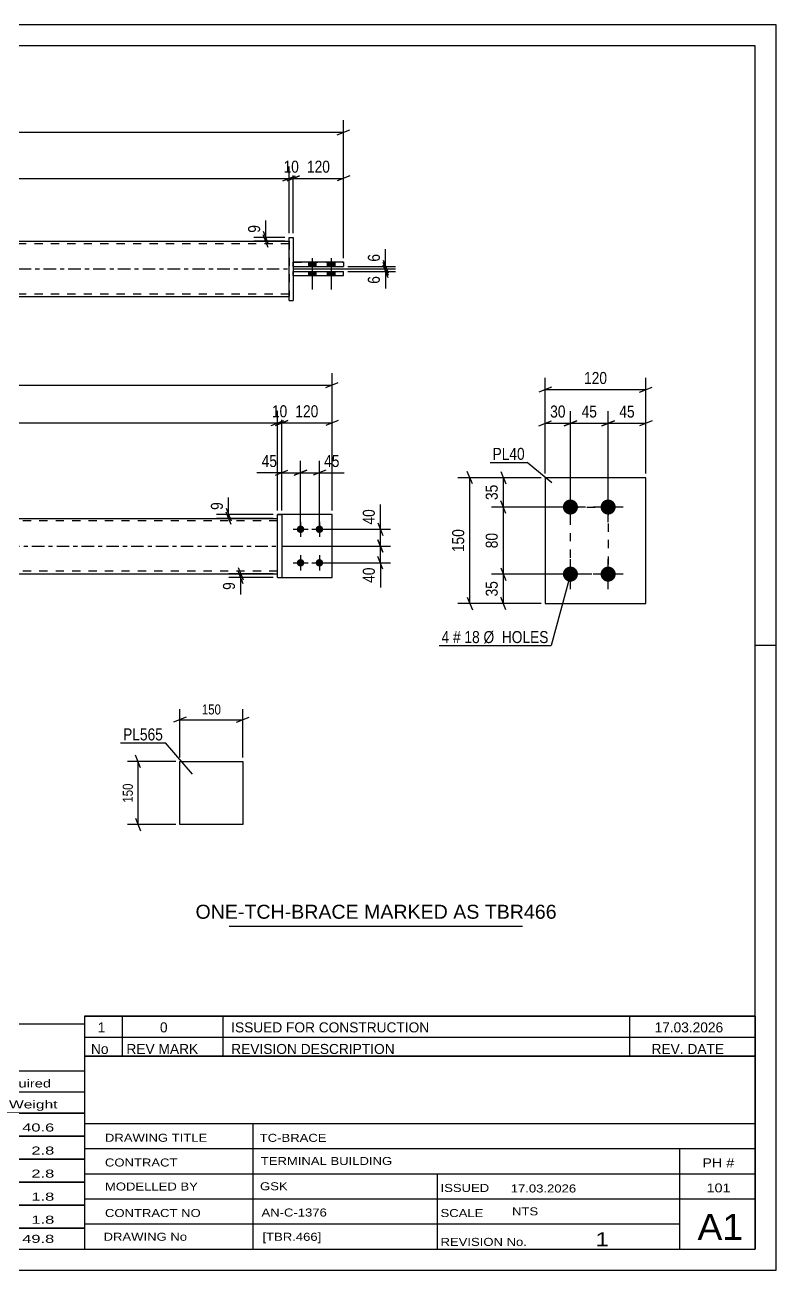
# Model space of a CAD drawing. Header units: millimetres. Extents: x 0 to 420, y 0 to 297.
# Drawn here: x 240.8 to 420, y 0 to 297 of the extents above; entities that cross this region are included whole.
import ezdxf

# ---------------------------------------------------------------- set-up
doc = ezdxf.new("R2010")
doc.units = ezdxf.units.MM
doc.linetypes.add('DXK_LINE_DOT2', pattern=[3.9198, 1.9599, -1.9599])
doc.linetypes.add('DXK_LINE_DOT3', pattern=[5.9187, 2.979, -0.9799, 0.9799, -0.9799])
doc.styles.add('Arial', font='ARIAL.TTF', dxfattribs={"height": 0.2})
doc.styles.add('Arial Narrow', font='ARIALN.TTF', dxfattribs={"height": 0.2})

# ---------------------------------------------------------------- blocks, each defined once
blk = doc.blocks.new('Unknown-581558931-1128')
at = {"color": 5, "linetype": 'Continuous'}
for p, q in [((420, 297), (0, 297)), ((420, 0), (420, 297)), ((415, 292), (5, 292)), ((415, 5), (415, 292)), ((420, 149), (415, 149)), ((5, 5), (415, 5)), ((0, 0), (420, 0))]:
    blk.add_line(p, q, dxfattribs=at)
blk = doc.blocks.new('Part-581558931-1825 - 1802')
at = {"linetype": 'Continuous'}
blk.add_hatch(color=2, dxfattribs=at).paths.add_polyline_path([(160, 179.3), (159.2, 180.7), (160.8, 180.7)])
at = {"color": 2, "linetype": 'Continuous'}
for p, q in [((130, 179.3), (301.05, 179.3)), ((160, 179.3), (159.2, 180.7)), ((159.2, 180.7), (160.8, 180.7)), ((160.8, 180.7), (160, 179.3)), ((130, 166.1), (301.05, 166.1))]:
    blk.add_line(p, q, dxfattribs=at)
at = {"color": 7, "linetype": 'DXK_LINE_DOT2'}
for p, q in [((130, 166.1), (130, 179.3)), ((301.05, 178.7), (130, 178.7)), ((301.05, 166.1), (301.05, 179.3)), ((301.05, 166.7), (130, 166.7))]:
    blk.add_line(p, q, dxfattribs=at)
at = {"color": 7, "linetype": 'DXK_LINE_DOT3'}
blk.add_line((130, 172.7), (301.05, 172.7), dxfattribs=at)
at = {"color": 2, "linetype": 'Continuous'}
blk.add_circle((160, 180.2), 1, dxfattribs=at)
blk = doc.blocks.new('Part-581558931-4141 - 1802')
at = {"color": 2, "linetype": 'Continuous'}
for p, q in [((314.05, 180.2), (302.05, 180.2)), ((314.05, 165.2), (314.05, 180.2)), ((302.05, 165.2), (314.05, 165.2))]:
    blk.add_line(p, q, dxfattribs=at)
at = {"color": 7, "linetype": 'DXK_LINE_DOT2'}
blk.add_line((302.05, 180.2), (302.05, 165.2), dxfattribs=at)
blk = doc.blocks.new('Part-581558931-4140 - 1802')
at = {"color": 7, "linetype": 'DXK_LINE_DOT2'}
for p, q in [((314.05, 180.2), (302.05, 180.2)), ((302.05, 180.2), (302.05, 165.2)), ((314.05, 165.2), (314.05, 180.2)), ((302.05, 165.2), (314.05, 165.2))]:
    blk.add_line(p, q, dxfattribs=at)
blk = doc.blocks.new('Part-581558931-4142 - 1802')
at = {"color": 2, "linetype": 'Continuous'}
for p, q in [((302.05, 180.2), (301.05, 180.2)), ((301.05, 165.2), (301.05, 180.2)), ((302.05, 180.2), (302.05, 165.2)), ((301.05, 165.2), (301.05, 165.2)), ((301.05, 165.2), (302.05, 165.2))]:
    blk.add_line(p, q, dxfattribs=at)
at = {"color": 7, "linetype": 'DXK_LINE_DOT2'}
for p, q in [((301.05, 180.2), (301.05, 180.2)), ((301.05, 180.2), (302.05, 180.2)), ((302.05, 180.2), (302.05, 180.2)), ((301.05, 165.2), (302.05, 165.2))]:
    blk.add_line(p, q, dxfattribs=at)
blk = doc.blocks.new('Bolt-581558931-4143 - 1802')
at = {"linetype": 'Continuous'}
for points in [[(306.55, 177.6, -1), (306.55, 175.8, -1)], [(311.05, 177.6, -1), (311.05, 175.8, -1)], [(306.55, 169.6, -1), (306.55, 167.8, -1)], [(311.05, 169.6, -1), (311.05, 167.8, -1)]]:
    blk.add_hatch(color=1, dxfattribs=at).paths.add_polyline_path(points)
at = {"color": 1, "linetype": 'Continuous'}
for p, q in [((306.55, 178.5), (306.55, 174.9)), ((311.05, 178.5), (311.05, 174.9)), ((304.75, 176.7), (308.35, 176.7)), ((309.25, 176.7), (312.85, 176.7)), ((306.55, 170.5), (306.55, 166.9)), ((311.05, 170.5), (311.05, 166.9)), ((304.75, 168.7), (308.35, 168.7)), ((309.25, 168.7), (312.85, 168.7))]:
    blk.add_line(p, q, dxfattribs=at)
blk = doc.blocks.new('Part-581558931-2198 - 2164')
at = {"linetype": 'Continuous'}
blk.add_hatch(color=2, dxfattribs=at).paths.add_polyline_path([(162.77, 238.8), (161.97, 240.2), (163.57, 240.2)])
at = {"color": 2, "linetype": 'Continuous'}
for p, q in [((132.77, 245.4), (303.82, 245.4)), ((162.77, 238.8), (161.97, 240.2)), ((161.97, 240.2), (163.57, 240.2)), ((163.57, 240.2), (162.77, 238.8)), ((132.77, 232.2), (303.82, 232.2))]:
    blk.add_line(p, q, dxfattribs=at)
at = {"color": 7, "linetype": 'DXK_LINE_DOT2'}
for p, q in [((132.77, 232.2), (132.77, 245.4)), ((303.82, 244.8), (132.77, 244.8)), ((303.82, 245.4), (303.82, 232.2)), ((303.82, 232.8), (132.77, 232.8))]:
    blk.add_line(p, q, dxfattribs=at)
at = {"color": 7, "linetype": 'DXK_LINE_DOT3'}
blk.add_line((132.77, 238.8), (303.82, 238.8), dxfattribs=at)
at = {"color": 2, "linetype": 'Continuous'}
blk.add_circle((162.77, 239.7), 1, dxfattribs=at)
blk = doc.blocks.new('Bolt-581558931-4170 - 2164')
at = {"linetype": 'Continuous'}
for points in [[(310.22, 240.4), (308.42, 240.4), (308.42, 239.4), (310.22, 239.4)], [(310.22, 240.4), (308.42, 240.4), (308.42, 239.4), (310.22, 239.4)], [(310.22, 238.2), (308.42, 238.2), (308.42, 237.2), (310.22, 237.2)], [(310.22, 238.2), (308.42, 238.2), (308.42, 237.2), (310.22, 237.2)], [(314.72, 240.4), (312.92, 240.4), (312.92, 239.4), (314.72, 239.4)], [(314.72, 240.4), (312.92, 240.4), (312.92, 239.4), (314.72, 239.4)], [(314.72, 238.2), (312.92, 238.2), (312.92, 237.2), (314.72, 237.2)], [(314.72, 238.2), (312.92, 238.2), (312.92, 237.2), (314.72, 237.2)]]:
    blk.add_hatch(color=1, dxfattribs=at).paths.add_polyline_path(points)
at = {"color": 1, "linetype": 'Continuous'}
for p, q in [((309.32, 241.4), (309.32, 233.9)), ((309.32, 241.4), (309.32, 233.9)), ((313.82, 241.4), (313.82, 233.9)), ((313.82, 241.4), (313.82, 233.9)), ((308.42, 240.4), (308.42, 239.4)), ((308.42, 240.4), (308.42, 239.4)), ((308.42, 238.2), (308.42, 237.2)), ((308.42, 238.2), (308.42, 237.2)), ((310.22, 240.4), (310.22, 239.4)), ((310.22, 240.4), (310.22, 239.4)), ((310.22, 238.2), (310.22, 237.2)), ((310.22, 238.2), (310.22, 237.2)), ((312.92, 240.4), (312.92, 239.4)), ((312.92, 240.4), (312.92, 239.4)), ((312.92, 238.2), (312.92, 237.2)), ((312.92, 238.2), (312.92, 237.2)), ((314.72, 240.4), (314.72, 239.4)), ((314.72, 240.4), (314.72, 239.4)), ((314.72, 238.2), (314.72, 237.2)), ((314.72, 238.2), (314.72, 237.2))]:
    blk.add_line(p, q, dxfattribs=at)
blk = doc.blocks.new('Part-581558931-4167 - 2164')
at = {"color": 2, "linetype": 'Continuous'}
for p, q in [((316.82, 240.4), (304.82, 240.4)), ((304.82, 239.4), (304.82, 240.4)), ((304.82, 239.4), (304.82, 239.4)), ((304.82, 239.4), (316.82, 239.4)), ((316.82, 240.4), (316.82, 239.4))]:
    blk.add_line(p, q, dxfattribs=at)
at = {"color": 7, "linetype": 'DXK_LINE_DOT2'}
for p, q in [((304.82, 240.4), (304.82, 240.4)), ((304.82, 240.4), (316.82, 240.4)), ((304.82, 239.4), (316.82, 239.4)), ((316.82, 240.4), (316.82, 240.4))]:
    blk.add_line(p, q, dxfattribs=at)
blk = doc.blocks.new('Part-581558931-4168 - 2164')
at = {"color": 2, "linetype": 'Continuous'}
for p, q in [((304.82, 238.2), (316.82, 238.2)), ((304.82, 237.2), (304.82, 238.2)), ((316.82, 237.2), (316.82, 238.2)), ((304.82, 237.2), (304.82, 237.2)), ((304.82, 237.2), (316.82, 237.2))]:
    blk.add_line(p, q, dxfattribs=at)
at = {"color": 7, "linetype": 'DXK_LINE_DOT2'}
for p, q in [((304.82, 238.2), (316.82, 238.2)), ((304.82, 237.2), (316.82, 237.2))]:
    blk.add_line(p, q, dxfattribs=at)
blk = doc.blocks.new('Part-581558931-4169 - 2164')
at = {"color": 2, "linetype": 'Continuous'}
for p, q in [((303.82, 246.3), (303.82, 246.3)), ((303.82, 231.3), (303.82, 246.3)), ((303.82, 246.3), (304.82, 246.3)), ((304.82, 246.3), (304.82, 246.3)), ((304.82, 246.3), (304.82, 231.3)), ((303.82, 231.3), (304.82, 231.3)), ((303.82, 231.3), (303.82, 231.3)), ((304.82, 231.3), (304.82, 231.3))]:
    blk.add_line(p, q, dxfattribs=at)
at = {"color": 7, "linetype": 'DXK_LINE_DOT2'}
for p, q in [((303.82, 246.3), (303.82, 246.3)), ((303.82, 246.3), (304.82, 246.3)), ((303.82, 231.3), (304.82, 231.3))]:
    blk.add_line(p, q, dxfattribs=at)
blk = doc.blocks.new('Part-581558931-5367 - 5366')
at = {"color": 2, "linetype": 'Continuous'}
for p, q in [((277.77, 121.28), (292.77, 121.28)), ((277.77, 106.28), (277.77, 121.28)), ((292.77, 121.28), (292.77, 106.28)), ((292.77, 106.28), (277.77, 106.28))]:
    blk.add_line(p, q, dxfattribs=at)
blk = doc.blocks.new('Part-581558931-3462 - 3458')
at = {"color": 2, "linetype": 'Continuous'}
for p, q in [((388.93, 189), (364.93, 189)), ((364.93, 189), (364.93, 159)), ((388.93, 159), (388.93, 189)), ((364.93, 159), (388.93, 159))]:
    blk.add_line(p, q, dxfattribs=at)
blk = doc.blocks.new('Bolt-581558931-3463 - 3458')
at = {"linetype": 'Continuous'}
for points in [[(370.93, 180.2, -1), (370.93, 183.8, -1)], [(379.93, 180.2, -1), (379.93, 183.8, -1)], [(370.93, 164.2, -1), (370.93, 167.8, -1)], [(379.93, 164.2, -1), (379.93, 167.8, -1)]]:
    blk.add_hatch(color=1, dxfattribs=at).paths.add_polyline_path(points)
at = {"color": 1, "linetype": 'Continuous'}
for p, q in [((370.93, 178.4), (370.93, 185.6)), ((379.93, 178.4), (379.93, 185.6)), ((374.53, 182), (367.33, 182)), ((383.53, 182), (376.33, 182)), ((370.93, 162.4), (370.93, 169.6)), ((379.93, 162.4), (379.93, 169.6)), ((374.53, 166), (367.33, 166)), ((383.53, 166), (376.33, 166))]:
    blk.add_line(p, q, dxfattribs=at)
blk = doc.blocks.new('Rectangle-581558931-4014 - 3458')
at = {"color": 1, "linetype": 'DXK_LINE_DOT2'}
blk.add_lwpolyline([(370.93, 182), (379.93, 182), (379.93, 166), (370.93, 166), (370.93, 182)], close=True, dxfattribs=at)
blk = doc.blocks.new('StraightDimension-581558931-4518 - 1802')
at = {"color": 7, "linetype": 'Continuous'}
for p, q in [((305.05, 189.6), (308.05, 190.8)), ((306.55, 177.7), (306.55, 193.05)), ((306.55, 190.2), (311.05, 190.2)), ((312.55, 190.8), (309.55, 189.6)), ((311.05, 177.7), (311.05, 193.05))]:
    blk.add_line(p, q, dxfattribs=at)
at = {"color": 0}
blk.add_wipeout([(316.43, 190.95), (316.43, 195.15), (311.57, 195.15), (311.57, 190.95)], dxfattribs=at)
at = {"color": 7, "linetype": 'Continuous'}
blk.add_line((311.05, 190.2), (316.95, 190.2), dxfattribs=at)
blk.add_line((311.05, 190.2), (316.95, 190.2), dxfattribs=at)
at = {"color": 3, "style": 'Arial Narrow'}
blk.add_text('45', height=2.863, dxfattribs=at).set_placement((312.17, 191.55))
blk = doc.blocks.new('StraightDimension-581558931-2003 - 1802')
at = {"color": 7, "linetype": 'Continuous'}
for p, q in [((291.65, 167.6), (292.85, 164.6)), ((292.85, 163.7), (291.65, 166.7)), ((300.05, 166.1), (289.4, 166.1)), ((300.05, 165.2), (289.4, 165.2)), ((292.25, 165.2), (292.25, 166.1))]:
    blk.add_line(p, q, dxfattribs=at)
at = {"color": 0}
blk.add_wipeout([(291.5, 164.67), (287.3, 164.67), (287.3, 161.65), (291.5, 161.65)], dxfattribs=at)
at = {"color": 7, "linetype": 'Continuous'}
blk.add_line((292.25, 165.2), (292.25, 161.12), dxfattribs=at)
blk.add_line((292.25, 165.2), (292.25, 161.12), dxfattribs=at)
at = {"color": 3, "style": 'Arial Narrow'}
blk.add_text('9', height=2.86, rotation=90.0002, dxfattribs=at).set_placement((290.9, 162.25))
blk = doc.blocks.new('StraightDimension-581558931-5500 - 1802')
at = {"color": 7, "linetype": 'Continuous'}
for p, q in [((300.55, 201.46), (303.55, 202.66)), ((302.05, 181.2), (302.05, 204.91)), ((302.05, 202.06), (314.05, 202.06)), ((315.55, 202.66), (312.55, 201.46)), ((314.05, 181.2), (314.05, 204.91))]:
    blk.add_line(p, q, dxfattribs=at)
at = {"color": 0}
blk.add_wipeout([(311.39, 202.81), (311.39, 207.01), (304.71, 207.01), (304.71, 202.81)], dxfattribs=at)
at = {"color": 3, "style": 'Arial Narrow'}
blk.add_text('120', height=2.863, dxfattribs=at).set_placement((305.31, 203.41))
blk = doc.blocks.new('StraightDimension-581558931-1900 - 1802')
at = {"color": 7, "linetype": 'Continuous'}
for p, q in [((288.76, 181.7), (289.96, 178.7)), ((300.05, 180.2), (286.51, 180.2)), ((300.05, 179.3), (286.51, 179.3)), ((289.96, 177.8), (288.76, 180.8)), ((289.36, 179.3), (289.36, 180.2))]:
    blk.add_line(p, q, dxfattribs=at)
at = {"color": 0}
blk.add_wipeout([(288.61, 183.75), (284.41, 183.75), (284.41, 180.72), (288.61, 180.72)], dxfattribs=at)
at = {"color": 7, "linetype": 'Continuous'}
blk.add_line((289.36, 180.2), (289.36, 184.28), dxfattribs=at)
blk.add_line((289.36, 180.2), (289.36, 184.28), dxfattribs=at)
at = {"color": 3, "style": 'Arial Narrow'}
blk.add_text('9', height=2.86, rotation=90.0002, dxfattribs=at).set_placement((288.01, 181.32))
blk = doc.blocks.new('StraightDimension-581558931-1912 - 1802')
at = {"color": 7, "linetype": 'Continuous'}
for p, q in [((312.05, 176.7), (328.01, 176.7)), ((325.01, 178.2), (326.21, 175.2)), ((325.61, 172.7), (325.61, 176.7)), ((302.05, 172.7), (328.01, 172.7)), ((326.21, 171.2), (325.01, 174.2))]:
    blk.add_line(p, q, dxfattribs=at)
at = {"color": 0}
blk.add_wipeout([(324.86, 182.08), (320.66, 182.08), (320.66, 177.22), (324.86, 177.22)], dxfattribs=at)
at = {"color": 7, "linetype": 'Continuous'}
blk.add_line((325.61, 176.7), (325.61, 182.6), dxfattribs=at)
blk.add_line((325.61, 176.7), (325.61, 182.6), dxfattribs=at)
at = {"color": 3, "style": 'Arial Narrow'}
blk.add_text('40', height=2.863, rotation=90.0002, dxfattribs=at).set_placement((324.26, 177.82))
blk = doc.blocks.new('StraightDimension-581558931-1927 - 1802')
at = {"color": 7, "linetype": 'Continuous'}
for p, q in [((302.05, 172.7), (328.01, 172.7)), ((325.01, 174.2), (326.21, 171.2)), ((325.61, 168.7), (325.61, 172.7)), ((326.21, 167.2), (325.01, 170.2)), ((312.05, 168.7), (328.01, 168.7))]:
    blk.add_line(p, q, dxfattribs=at)
at = {"color": 0}
blk.add_wipeout([(324.86, 168.17), (320.66, 168.17), (320.66, 163.32), (324.86, 163.32)], dxfattribs=at)
at = {"color": 7, "linetype": 'Continuous'}
blk.add_line((325.61, 168.7), (325.61, 162.79), dxfattribs=at)
blk.add_line((325.61, 168.7), (325.61, 162.79), dxfattribs=at)
at = {"color": 3, "style": 'Arial Narrow'}
blk.add_text('40', height=2.863, rotation=90.0002, dxfattribs=at).set_placement((324.26, 163.92))
blk = doc.blocks.new('StraightDimension-581558931-2120 - 1802')
at = {"color": 7, "linetype": 'Continuous'}
for p, q in [((117, 181.2), (117, 213.94)), ((314.05, 181.2), (314.05, 213.94)), ((118.5, 211.69), (115.5, 210.49)), ((117, 211.09), (314.05, 211.09)), ((312.55, 210.49), (315.55, 211.69))]:
    blk.add_line(p, q, dxfattribs=at)
at = {"color": 0}
blk.add_wipeout([(219.78, 211.84), (219.78, 216.04), (211.27, 216.04), (211.27, 211.84)], dxfattribs=at)
at = {"color": 3, "style": 'Arial Narrow'}
blk.add_text('1970', height=2.863, dxfattribs=at).set_placement((211.87, 212.44))
blk = doc.blocks.new('StraightDimension-581558931-4519 - 1802')
at = {"color": 7, "linetype": 'Continuous'}
for p, q in [((300.55, 189.6), (303.55, 190.8)), ((302.05, 181.2), (302.05, 193.05)), ((302.05, 190.2), (306.55, 190.2)), ((308.05, 190.8), (305.05, 189.6)), ((306.55, 177.7), (306.55, 193.05))]:
    blk.add_line(p, q, dxfattribs=at)
at = {"color": 0}
blk.add_wipeout([(301.52, 190.95), (301.52, 195.15), (296.67, 195.15), (296.67, 190.95)], dxfattribs=at)
at = {"color": 7, "linetype": 'Continuous'}
blk.add_line((302.05, 190.2), (296.14, 190.2), dxfattribs=at)
blk.add_line((302.05, 190.2), (296.14, 190.2), dxfattribs=at)
at = {"color": 3, "style": 'Arial Narrow'}
blk.add_text('45', height=2.863, dxfattribs=at).set_placement((297.27, 191.55))
blk = doc.blocks.new('StraightDimension-581558931-5501 - 1802')
at = {"color": 7, "linetype": 'Continuous'}
for p, q in [((299.55, 201.46), (302.55, 202.66)), ((303.55, 202.66), (300.55, 201.46)), ((301.05, 181.2), (301.05, 204.91)), ((301.05, 202.06), (302.05, 202.06)), ((302.05, 181.2), (302.05, 204.91))]:
    blk.add_line(p, q, dxfattribs=at)
at = {"color": 0}
blk.add_wipeout([(303.98, 202.81), (303.98, 207.01), (299.12, 207.01), (299.12, 202.81)], dxfattribs=at)
at = {"color": 3, "style": 'Arial Narrow'}
blk.add_text('10', height=2.863, dxfattribs=at).set_placement((299.72, 203.41))
blk = doc.blocks.new('StraightDimension-581558931-5502 - 1802')
at = {"color": 7, "linetype": 'Continuous'}
for p, q in [((131.5, 202.66), (128.5, 201.46)), ((130, 181.2), (130, 204.91)), ((130, 202.06), (301.05, 202.06)), ((299.55, 201.46), (302.55, 202.66)), ((301.05, 181.2), (301.05, 204.91))]:
    blk.add_line(p, q, dxfattribs=at)
at = {"color": 0}
blk.add_wipeout([(219.78, 202.81), (219.78, 207.01), (211.27, 207.01), (211.27, 202.81)], dxfattribs=at)
at = {"color": 3, "style": 'Arial Narrow'}
blk.add_text('1710', height=2.863, dxfattribs=at).set_placement((211.87, 203.41))
blk = doc.blocks.new('StraightDimension-581558931-2201 - 2164')
at = {"color": 7, "linetype": 'Continuous'}
for p, q in [((119.77, 241.4), (119.77, 274.25)), ((316.82, 241.4), (316.82, 274.25)), ((121.27, 272), (118.27, 270.8)), ((119.77, 271.4), (316.82, 271.4)), ((315.32, 270.8), (318.32, 272))]:
    blk.add_line(p, q, dxfattribs=at)
at = {"color": 0}
blk.add_wipeout([(222.55, 272.15), (222.55, 276.35), (214.04, 276.35), (214.04, 272.15)], dxfattribs=at)
at = {"color": 3, "style": 'Arial Narrow'}
blk.add_text('1970', height=2.863, dxfattribs=at).set_placement((214.64, 272.75))
blk = doc.blocks.new('StraightDimension-581558931-2340 - 2164')
at = {"color": 7, "linetype": 'Continuous'}
for p, q in [((297.64, 247.8), (298.84, 244.8)), ((298.84, 243.9), (297.64, 246.9)), ((302.82, 246.3), (295.39, 246.3)), ((302.82, 245.4), (295.39, 245.4)), ((298.24, 245.4), (298.24, 246.3))]:
    blk.add_line(p, q, dxfattribs=at)
at = {"color": 0}
blk.add_wipeout([(297.49, 249.86), (293.29, 249.86), (293.29, 246.83), (297.49, 246.83)], dxfattribs=at)
at = {"color": 7, "linetype": 'Continuous'}
blk.add_line((298.24, 246.3), (298.24, 250.38), dxfattribs=at)
blk.add_line((298.24, 246.3), (298.24, 250.38), dxfattribs=at)
at = {"color": 3, "style": 'Arial Narrow'}
blk.add_text('9', height=2.86, rotation=90.0002, dxfattribs=at).set_placement((296.89, 247.43))
blk = doc.blocks.new('StraightDimension-581558931-5629 - 2164')
at = {"color": 7, "linetype": 'Continuous'}
for p, q in [((304.82, 247.3), (304.82, 263.25)), ((316.82, 241.4), (316.82, 263.25)), ((303.32, 259.8), (306.32, 261)), ((304.82, 260.4), (316.82, 260.4)), ((318.32, 261), (315.32, 259.8))]:
    blk.add_line(p, q, dxfattribs=at)
at = {"color": 0}
blk.add_wipeout([(314.16, 261.15), (314.16, 265.35), (307.48, 265.35), (307.48, 261.15)], dxfattribs=at)
at = {"color": 3, "style": 'Arial Narrow'}
blk.add_text('120', height=2.863, dxfattribs=at).set_placement((308.08, 261.75))
blk = doc.blocks.new('StraightDimension-581558931-5630 - 2164')
at = {"color": 7, "linetype": 'Continuous'}
for p, q in [((303.82, 247.3), (303.82, 263.25)), ((304.82, 247.3), (304.82, 263.25)), ((302.32, 259.8), (305.32, 261)), ((306.32, 261), (303.32, 259.8)), ((303.82, 260.4), (304.82, 260.4))]:
    blk.add_line(p, q, dxfattribs=at)
at = {"color": 0}
blk.add_wipeout([(306.75, 261.15), (306.75, 265.35), (301.89, 265.35), (301.89, 261.15)], dxfattribs=at)
at = {"color": 3, "style": 'Arial Narrow'}
blk.add_text('10', height=2.863, dxfattribs=at).set_placement((302.49, 261.75))
blk = doc.blocks.new('StraightDimension-581558931-5631 - 2164')
at = {"color": 7, "linetype": 'Continuous'}
for p, q in [((132.77, 247.3), (132.77, 263.25)), ((303.82, 247.3), (303.82, 263.25)), ((134.27, 261), (131.27, 259.8)), ((132.77, 260.4), (303.82, 260.4)), ((302.32, 259.8), (305.32, 261))]:
    blk.add_line(p, q, dxfattribs=at)
at = {"color": 0}
blk.add_wipeout([(222.55, 261.15), (222.55, 265.35), (214.04, 265.35), (214.04, 261.15)], dxfattribs=at)
at = {"color": 3, "style": 'Arial Narrow'}
blk.add_text('1710', height=2.863, dxfattribs=at).set_placement((214.64, 261.75))
blk = doc.blocks.new('StraightDimension-581558931-5680 - 2164')
at = {"color": 7, "linetype": 'Continuous'}
for p, q in [((326.22, 240.9), (327.42, 237.9)), ((304.82, 238.8), (329.22, 238.8)), ((317.82, 239.4), (329.22, 239.4)), ((327.42, 237.3), (326.22, 240.3)), ((326.82, 238.8), (326.82, 239.4))]:
    blk.add_line(p, q, dxfattribs=at)
at = {"color": 0}
blk.add_wipeout([(326.07, 242.96), (321.87, 242.96), (321.87, 239.93), (326.07, 239.93)], dxfattribs=at)
at = {"color": 7, "linetype": 'Continuous'}
blk.add_line((326.82, 239.4), (326.82, 243.48), dxfattribs=at)
blk.add_line((326.82, 239.4), (326.82, 243.48), dxfattribs=at)
at = {"color": 3, "style": 'Arial Narrow'}
blk.add_text('6', height=2.86, rotation=90.0002, dxfattribs=at).set_placement((325.47, 240.53))
blk = doc.blocks.new('StraightDimension-581558931-5681 - 2164')
at = {"color": 7, "linetype": 'Continuous'}
for p, q in [((304.82, 238.8), (329.22, 238.8)), ((317.82, 238.2), (329.22, 238.2)), ((326.22, 240.3), (327.42, 237.3)), ((327.42, 236.7), (326.22, 239.7)), ((326.82, 238.2), (326.82, 238.8))]:
    blk.add_line(p, q, dxfattribs=at)
at = {"color": 0}
blk.add_wipeout([(326.07, 237.68), (321.87, 237.68), (321.87, 234.65), (326.07, 234.65)], dxfattribs=at)
at = {"color": 7, "linetype": 'Continuous'}
blk.add_line((326.82, 238.2), (326.82, 234.13), dxfattribs=at)
blk.add_line((326.82, 238.2), (326.82, 234.13), dxfattribs=at)
at = {"color": 3, "style": 'Arial Narrow'}
blk.add_text('6', height=2.86, rotation=90.0002, dxfattribs=at).set_placement((325.47, 235.25))
blk = doc.blocks.new('StraightDimension-581558931-5369 - 5366')
at = {"color": 7, "linetype": 'Continuous'}
for p, q in [((277.77, 122.28), (277.77, 133.78)), ((292.77, 122.28), (292.77, 133.78)), ((279.27, 131.88), (276.27, 130.68)), ((277.77, 131.28), (292.77, 131.28)), ((291.27, 130.68), (294.27, 131.88))]:
    blk.add_line(p, q, dxfattribs=at)
at = {"color": 0}
blk.add_wipeout([(288.06, 132.03), (288.06, 135.53), (282.49, 135.53), (282.49, 132.03)], dxfattribs=at)
at = {"color": 96, "style": 'Arial Narrow'}
blk.add_text('150', height=2.386, dxfattribs=at).set_placement((282.99, 132.53))
blk = doc.blocks.new('StraightDimension-581558931-5373 - 5366')
at = {"color": 7, "linetype": 'Continuous'}
for p, q in [((268.37, 119.78), (267.17, 122.78)), ((276.77, 121.28), (265.27, 121.28)), ((267.77, 106.28), (267.77, 121.28)), ((267.17, 107.78), (268.37, 104.78)), ((276.77, 106.28), (265.27, 106.28))]:
    blk.add_line(p, q, dxfattribs=at)
at = {"color": 0}
blk.add_wipeout([(267.02, 116.56), (263.52, 116.56), (263.52, 110.99), (267.02, 110.99)], dxfattribs=at)
at = {"color": 96, "style": 'Arial Narrow'}
blk.add_text('150', height=2.386, rotation=90.0002, dxfattribs=at).set_placement((266.52, 111.49))
blk = doc.blocks.new('StraightDimension-581558931-3578 - 3458')
at = {"color": 7, "linetype": 'Continuous'}
for p, q in [((369.43, 201.4), (372.43, 202.6)), ((370.93, 183), (370.93, 204.85)), ((370.93, 202), (379.93, 202)), ((381.43, 202.6), (378.43, 201.4)), ((379.93, 183), (379.93, 204.85))]:
    blk.add_line(p, q, dxfattribs=at)
at = {"color": 0}
blk.add_wipeout([(377.86, 202.75), (377.86, 206.95), (373, 206.95), (373, 202.75)], dxfattribs=at)
at = {"color": 3, "style": 'Arial Narrow'}
blk.add_text('45', height=2.863, dxfattribs=at).set_placement((373.6, 203.35))
blk = doc.blocks.new('StraightDimension-581558931-3573 - 3458')
at = {"color": 7, "linetype": 'Continuous'}
for p, q in [((347.53, 187.5), (346.33, 190.5)), ((363.93, 189), (344.08, 189)), ((346.93, 159), (346.93, 189)), ((346.33, 160.5), (347.53, 157.5)), ((363.93, 159), (344.08, 159))]:
    blk.add_line(p, q, dxfattribs=at)
at = {"color": 0}
blk.add_wipeout([(346.18, 177.34), (341.98, 177.34), (341.98, 170.65), (346.18, 170.65)], dxfattribs=at)
at = {"color": 3, "style": 'Arial Narrow'}
blk.add_text('150', height=2.863, rotation=90.0002, dxfattribs=at).set_placement((345.58, 171.25))
blk = doc.blocks.new('StraightDimension-581558931-3577 - 3458')
at = {"color": 7, "linetype": 'Continuous'}
for p, q in [((378.43, 201.4), (381.43, 202.6)), ((379.93, 183), (379.93, 204.85)), ((379.93, 202), (388.93, 202)), ((390.43, 202.6), (387.43, 201.4)), ((388.93, 190), (388.93, 204.85))]:
    blk.add_line(p, q, dxfattribs=at)
at = {"color": 0}
blk.add_wipeout([(386.86, 202.75), (386.86, 206.95), (382, 206.95), (382, 202.75)], dxfattribs=at)
at = {"color": 3, "style": 'Arial Narrow'}
blk.add_text('45', height=2.863, dxfattribs=at).set_placement((382.6, 203.35))
blk = doc.blocks.new('StraightDimension-581558931-3579 - 3458')
at = {"color": 7, "linetype": 'Continuous'}
for p, q in [((363.43, 201.4), (366.43, 202.6)), ((364.93, 190), (364.93, 204.85)), ((364.93, 202), (370.93, 202)), ((372.43, 202.6), (369.43, 201.4)), ((370.93, 183), (370.93, 204.85))]:
    blk.add_line(p, q, dxfattribs=at)
at = {"color": 0}
blk.add_wipeout([(370.36, 202.75), (370.36, 206.95), (365.5, 206.95), (365.5, 202.75)], dxfattribs=at)
at = {"color": 3, "style": 'Arial Narrow'}
blk.add_text('30', height=2.863, dxfattribs=at).set_placement((366.1, 203.35))
blk = doc.blocks.new('StraightDimension-581558931-3589 - 3458')
at = {"color": 7, "linetype": 'Continuous'}
for p, q in [((364.93, 190), (364.93, 212.85)), ((388.93, 190), (388.93, 212.85)), ((366.43, 210.6), (363.43, 209.4)), ((364.93, 210), (388.93, 210)), ((387.43, 209.4), (390.43, 210.6))]:
    blk.add_line(p, q, dxfattribs=at)
at = {"color": 0}
blk.add_wipeout([(380.27, 210.75), (380.27, 214.95), (373.59, 214.95), (373.59, 210.75)], dxfattribs=at)
at = {"color": 3, "style": 'Arial Narrow'}
blk.add_text('120', height=2.863, dxfattribs=at).set_placement((374.19, 211.35))
blk = doc.blocks.new('StraightDimension-581558931-3969 - 3458')
at = {"color": 7, "linetype": 'Continuous'}
for p, q in [((354.33, 190.5), (355.53, 187.5)), ((363.93, 189), (352.08, 189)), ((354.93, 182), (354.93, 189)), ((369.93, 182), (352.08, 182)), ((355.53, 180.5), (354.33, 183.5))]:
    blk.add_line(p, q, dxfattribs=at)
at = {"color": 0}
blk.add_wipeout([(354.18, 187.92), (349.98, 187.92), (349.98, 183.07), (354.18, 183.07)], dxfattribs=at)
at = {"color": 3, "style": 'Arial Narrow'}
blk.add_text('35', height=2.863, rotation=90.0002, dxfattribs=at).set_placement((353.58, 183.67))
blk = doc.blocks.new('StraightDimension-581558931-3970 - 3458')
at = {"color": 7, "linetype": 'Continuous'}
for p, q in [((369.93, 182), (352.08, 182)), ((355.53, 180.5), (354.33, 183.5)), ((354.93, 166), (354.93, 182)), ((354.33, 167.5), (355.53, 164.5)), ((369.93, 166), (352.08, 166))]:
    blk.add_line(p, q, dxfattribs=at)
at = {"color": 0}
blk.add_wipeout([(354.18, 176.42), (349.98, 176.42), (349.98, 171.57), (354.18, 171.57)], dxfattribs=at)
at = {"color": 3, "style": 'Arial Narrow'}
blk.add_text('80', height=2.863, rotation=90.0002, dxfattribs=at).set_placement((353.58, 172.17))
blk = doc.blocks.new('StraightDimension-581558931-3971 - 3458')
at = {"color": 7, "linetype": 'Continuous'}
for p, q in [((354.33, 167.5), (355.53, 164.5)), ((369.93, 166), (352.08, 166)), ((354.93, 159), (354.93, 166)), ((355.53, 157.5), (354.33, 160.5)), ((363.93, 159), (352.08, 159))]:
    blk.add_line(p, q, dxfattribs=at)
at = {"color": 0}
blk.add_wipeout([(354.18, 164.92), (349.98, 164.92), (349.98, 160.07), (354.18, 160.07)], dxfattribs=at)
at = {"color": 3, "style": 'Arial Narrow'}
blk.add_text('35', height=2.863, rotation=90.0002, dxfattribs=at).set_placement((353.58, 160.67))
blk = doc.blocks.new('Unknown-581558931-5987')
at = {"color": 7, "linetype": 'Continuous'}
for p, q in [((255, 51.05), (255, 5)), ((255, 51.05), (415, 51.05)), ((415, 51), (415, 5)), ((255, 35), (415, 35)), ((295.14, 35), (295.14, 5)), ((255, 29), (415, 29)), ((397, 5.05), (397, 29.05)), ((255, 23), (415, 23)), ((339.14, 23), (339.14, 5)), ((255, 17), (415, 17)), ((255, 11), (397, 11)), ((255, 5), (415, 5))]:
    blk.add_line(p, q, dxfattribs=at)
at = {"color": 7, "style": 'Arial Narrow'}
for s, height, width, p in [('DRAWING TITLE', 1.9089, 1.425378, (259.88, 30.61)), ('TC-BRACE', 1.909, 1.425378, (296.81, 30.59)), ('TERMINAL BUILDING', 1.9089, 1.425378, (297.06, 25.07)), ('CONTRACT', 1.909, 1.425378, (259.88, 24.71)), ('MODELLED BY', 1.9089, 1.425378, (259.88, 18.98)), ('GSK', 1.909, 1.425378, (296.88, 19.04)), ('ISSUED', 1.909, 1.425378, (339.94, 18.64)), ('17.03.2026', 1.909, 1.425378, (356.69, 18.52)), ('CONTRACT NO', 1.9089, 1.425378, (259.88, 12.66)), ('AN-C-1376', 1.909, 1.425378, (297.23, 12.78)), ('SCALE', 1.909, 1.425378, (339.94, 12.65)), ('A1', 6.204, 1.25, (401.24, 7.2)), ('DRAWING No', 1.909, 1.425378, (259.56, 7)), ('[TBR.466]', 1.909, 1.425378, (297.46, 6.99)), ('1', 3.34, 1.5, (376.91, 5.68)), ('REVISION No.', 1.9089, 1.425378, (339.94, 5.77))]:
    blk.add_text(s, height=height, dxfattribs=dict(at, width=width)).set_placement(p)
at = {"color": 7, "linetype": 'Continuous', "style": 'Arial Narrow'}
for s, height, width, p in [('PH #', 2.1, 1.42538, (402.4, 24.55)), ('101', 2.1, 1.42538, (403.41, 18.55)), ('NTS', 1.909, 1.425378, (357, 13.05))]:
    blk.add_text(s, height=height, dxfattribs=dict(at, width=width)).set_placement(p)
blk = doc.blocks.new('Unknown-581558931-5988')
at = {"color": 7, "linetype": 'Continuous'}
for p, q in [((255, 60.55), (415, 60.55)), ((415, 60.55), (255, 60.55)), ((255, 60.55), (255, 55.55)), ((264, 60.55), (264, 55.55)), ((288, 60.55), (288, 55.55)), ((385, 60.55), (385, 55.55)), ((415, 60.55), (415, 55.55)), ((255, 55.55), (415, 55.55)), ((255, 55.55), (255, 51.05)), ((255, 55.55), (415, 55.55)), ((264, 55.55), (264, 51.05)), ((288, 55.55), (288, 51.05)), ((385, 55.55), (385, 51.05)), ((415, 55.55), (415, 51.05)), ((415, 51.05), (255, 51.05))]:
    blk.add_line(p, q, dxfattribs=at)
at = {"color": 7, "linetype": 'Continuous', "style": 'Arial Narrow'}
for s, height, width, p in [('1', 2.39, 1.196471, (258.16, 56.7)), ('0', 2.39, 1.196471, (273, 56.7)), ('ISSUED FOR CONSTRUCTION', 2.3861, 1.196471, (290, 56.7)), ('17.03.2026', 2.386, 1.196471, (391, 56.7)), ('No', 2.386, 1.2, (256.54, 51.55)), ('REV MARK', 2.386, 1.2, (265, 51.55)), ('REVISION DESCRIPTION', 2.3861, 1.2, (290, 51.55)), ('REV. DATE', 2.386, 1.2, (390.28, 51.55))]:
    blk.add_text(s, height=height, dxfattribs=dict(at, width=width)).set_placement(p)
blk = doc.blocks.new('Unknown-581558931-5989')
at = {"color": 7, "linetype": 'Continuous'}
for p, q in [((95, 58.75), (255, 58.75)), ((95, 47.5), (95, 58.75)), ((255, 58.75), (255, 47.5)), ((95, 47.5), (255, 47.5)), ((95, 47.5), (95, 42.5)), ((255, 47.5), (255, 42.5)), ((95, 42.5), (255, 42.5)), ((95, 42.5), (95, 37.5)), ((119, 42.5), (119, 37.5)), ((154.5, 42.5), (154.5, 37.5)), ((180.5, 42.5), (180.5, 37.5)), ((193.5, 42.5), (193.5, 37.5)), ((211, 42.5), (211, 37.5)), ((233, 42.5), (233, 37.5)), ((255, 42.5), (255, 37.5)), ((95, 37.5), (255, 37.5)), ((95, 37.45), (95, 32.05)), ((95, 37.45), (255, 37.45)), ((119, 37.5), (119, 32)), ((154.5, 37.5), (154.5, 32)), ((180.5, 37.5), (180.5, 32)), ((193.5, 37.5), (193.5, 32)), ((211, 37.5), (211, 32)), ((233, 37.5), (233, 32)), ((255, 37.45), (255, 32.05)), ((95, 32.05), (255, 32.05)), ((95, 31.95), (95, 26.55)), ((95, 31.95), (255, 31.95)), ((119, 32), (119, 26.5)), ((154.5, 32), (154.5, 26.5)), ((180.5, 32), (180.5, 26.5)), ((193.5, 32), (193.5, 26.5)), ((211, 32), (211, 26.5)), ((233, 32), (233, 26.5)), ((255, 31.95), (255, 26.55)), ((95, 26.55), (255, 26.55)), ((95, 26.45), (95, 21.05)), ((95, 26.45), (255, 26.45)), ((119, 26.5), (119, 21)), ((154.5, 26.5), (154.5, 21)), ((180.5, 26.5), (180.5, 21)), ((193.5, 26.5), (193.5, 21)), ((211, 26.5), (211, 21)), ((233, 26.5), (233, 21)), ((255, 26.45), (255, 21.05)), ((95, 21.05), (255, 21.05)), ((95, 20.95), (95, 15.55)), ((95, 20.95), (255, 20.95)), ((119, 21), (119, 15.5)), ((154.5, 21), (154.5, 15.5)), ((180.5, 21), (180.5, 15.5)), ((193.5, 21), (193.5, 15.5)), ((211, 21), (211, 15.5)), ((233, 21), (233, 15.5)), ((255, 20.95), (255, 15.55)), ((95, 15.55), (255, 15.55)), ((95, 15.45), (95, 10.05)), ((95, 15.45), (255, 15.45)), ((119, 15.5), (119, 10)), ((154.5, 15.5), (154.5, 10)), ((180.5, 15.5), (180.5, 10)), ((193.5, 15.5), (193.5, 10)), ((211, 15.5), (211, 10)), ((233, 15.5), (233, 10)), ((255, 15.45), (255, 10.05)), ((95, 10.05), (255, 10.05)), ((95, 10), (255, 10)), ((95, 10), (95, 5)), ((211, 10), (211, 5)), ((233, 10), (233, 5)), ((255, 10), (255, 5)), ((95, 5), (255, 5))]:
    blk.add_line(p, q, dxfattribs=at)
at = {"color": 7, "style": 'Arial Narrow'}
for s, height, width, p in [('GENERAL NOTES & WELD DETAILS :', 2.8633, 1.4, (96.15, 51.06)), ('REFER TYP DRAWING TYP-01', 1.9089, 1.6, (179.7, 51.16)), ("MATERIAL LIST FOR ASSEMBLY MK'D", 1.9089, 1.6, (96.15, 43.56)), ('TBR466', 1.909, 1.794707, (187.59, 43.47)), ('1', 1.91, 1.794707, (217.08, 43.56)), ('No. Required', 1.9089, 1.6, (226.41, 43.56)), ('Mark', 1.909, 1.7, (96.34, 38.5)), ('Profile', 1.909, 1.7, (129.41, 38.5)), ('Material', 1.909, 1.7, (159.54, 38.56)), ('No.', 1.909, 1.7, (184.5, 38.56)), ('Length', 1.909, 1.7, (195, 38.56)), ('Area', 1.909, 1.7, (217.5, 38.56)), ('Weight', 1.909, 1.7, (237, 38.56))]:
    blk.add_text(s, height=height, dxfattribs=dict(at, width=width)).set_placement(p)
at = {"color": 7, "linetype": 'Continuous', "style": 'Arial Narrow'}
for s, height, width, p in [('TBR466', 1.909, 1.794707, (96.5, 33.06)), ('SHS132*6', 1.909, 1.794707, (121, 33.06)), ('E350', 1.909, 1.794707, (160.74, 33.06)), ('1', 1.91, 1.794707, (184.86, 33.06)), ('1710', 1.909, 1.794707, (197.58, 33.06)), ('0.9', 1.909, 1.794707, (221.32, 33.06)), ('40.6', 1.909, 1.794707, (240.14, 33.06)), ('PL40', 1.909, 1.794707, (96.5, 27.56)), ('PL10*120', 1.909, 1.794707, (121, 27.56)), ('E350', 1.909, 1.794707, (160.74, 27.56)), ('2', 1.91, 1.794707, (184.86, 27.56)), ('150', 1.909, 1.794707, (199.77, 27.56)), ('0.0', 1.909, 1.794707, (221.32, 27.56)), ('2.8', 1.909, 1.794707, (242.33, 27.56)), ('PL564', 1.909, 1.794707, (96.5, 22.06)), ('PL10*120', 1.909, 1.794707, (121, 22.06)), ('E350', 1.909, 1.794707, (160.74, 22.06)), ('2', 1.91, 1.794707, (184.86, 22.06)), ('150', 1.909, 1.794707, (199.77, 22.06)), ('0.0', 1.909, 1.794707, (221.32, 22.06)), ('2.8', 1.909, 1.794707, (242.33, 22.06)), ('PL41', 1.909, 1.794707, (96.5, 16.56)), ('PL10*150', 1.909, 1.794707, (121, 16.56)), ('E350', 1.909, 1.794707, (160.74, 16.56)), ('1', 1.91, 1.794707, (184.86, 16.56)), ('150', 1.909, 1.794707, (199.77, 16.56)), ('0.1', 1.909, 1.794707, (221.32, 16.56)), ('1.8', 1.909, 1.794707, (242.33, 16.56)), ('PL565', 1.909, 1.794707, (96.5, 11.06)), ('PL10*150', 1.909, 1.794707, (121, 11.06)), ('E350', 1.909, 1.794707, (160.74, 11.06)), ('1', 1.91, 1.794707, (184.86, 11.06)), ('150', 1.909, 1.794707, (199.77, 11.06)), ('0.1', 1.909, 1.794707, (221.32, 11.06)), ('1.8', 1.909, 1.794707, (242.33, 11.06)), ('Total', 1.909, 1.7, (197.33, 6.5)), ('1.2', 1.909, 1.794707, (220.83, 6.5)), ('49.8', 1.909, 1.794707, (240.14, 6.5))]:
    blk.add_text(s, height=height, dxfattribs=dict(at, width=width)).set_placement(p)
blk = doc.blocks.new('Unknown-581558931-5990')
at = {"color": 7, "linetype": 'Continuous'}
blk.add_line((289.5, 82.05), (359.5, 82.05), dxfattribs=at)
at = {"color": 7, "style": 'Arial'}
blk.add_text('ONE-TCH-BRACE MARKED AS TBR466', height=3.3428, dxfattribs=at).set_placement((281.49, 83.8))
blk = doc.blocks.new('Mark-581558931-5376 - 5366')
at = {"color": 0}
blk.add_wipeout([(273.72, 126.34), (273.72, 129.34), (264.21, 129.34), (264.21, 126.34)], dxfattribs=at)
blk.add_wipeout([(273.72, 126.34), (273.72, 129.34), (264.21, 129.34), (264.21, 126.34)], dxfattribs=at)
at = {"color": 30, "linetype": 'Continuous'}
for p in [(263.61, 125.74), (280.8, 118.25)]:
    blk.add_line(p, (274.32, 125.74), dxfattribs=at)
at = {"color": 3, "style": 'Arial Narrow'}
blk.add_text('PL565', height=2.863, dxfattribs=at).set_placement((264.21, 126.34))
blk = doc.blocks.new('Mark-581558931-3604 - 3458')
at = {"color": 0}
blk.add_wipeout([(360.03, 193.26), (360.03, 196.26), (352.35, 196.26), (352.35, 193.26)], dxfattribs=at)
blk.add_wipeout([(360.03, 193.26), (360.03, 196.26), (352.35, 196.26), (352.35, 193.26)], dxfattribs=at)
at = {"color": 30, "linetype": 'Continuous'}
for p in [(351.75, 192.66), (366.52, 187.8)]:
    blk.add_line(p, (360.63, 192.66), dxfattribs=at)
at = {"color": 3, "style": 'Arial Narrow'}
blk.add_text('PL40', height=2.863, dxfattribs=at).set_placement((352.35, 193.26))
blk = doc.blocks.new('Mark-581558931-3605 - 3458')
at = {"color": 0}
blk.add_wipeout([(342.01, 149.56), (342.01, 152.56), (340.18, 152.56), (340.18, 149.56)], dxfattribs=at)
blk.add_wipeout([(342.01, 149.56), (342.01, 152.56), (340.18, 152.56), (340.18, 149.56)], dxfattribs=at)
blk.add_wipeout([(344.74, 149.56), (344.74, 152.56), (342.91, 152.56), (342.91, 149.56)], dxfattribs=at)
blk.add_wipeout([(344.74, 149.56), (344.74, 152.56), (342.91, 152.56), (342.91, 149.56)], dxfattribs=at)
at = {"color": 3, "style": 'Arial Narrow'}
blk.add_text('4', height=2.86, dxfattribs=at).set_placement((340.18, 149.56))
at = {"color": 0}
blk.add_wipeout([(349.29, 149.56), (349.29, 152.56), (345.64, 152.56), (345.64, 149.56)], dxfattribs=at)
blk.add_wipeout([(349.29, 149.56), (349.29, 152.56), (345.64, 152.56), (345.64, 149.56)], dxfattribs=at)
at = {"color": 3, "style": 'Arial Narrow'}
blk.add_text('#', height=2.86, dxfattribs=at).set_placement((342.91, 149.56))
at = {"color": 0}
blk.add_wipeout([(365.72, 149.56), (365.72, 152.56), (350.19, 152.56), (350.19, 149.56)], dxfattribs=at)
blk.add_wipeout([(365.72, 149.56), (365.72, 152.56), (350.19, 152.56), (350.19, 149.56)], dxfattribs=at)
at = {"color": 7, "linetype": 'Continuous'}
for p in [(370.93, 166), (339.58, 148.96)]:
    blk.add_line(p, (366.32, 148.96), dxfattribs=at)
at = {"color": 3, "style": 'Arial Narrow'}
for s, p in [('18', (345.64, 149.56)), ('Ø  HOLES', (350.19, 149.56))]:
    blk.add_text(s, height=2.863, dxfattribs=at).set_placement(p)

msp = doc.modelspace()

# ---------------------------------------------------------------- block references
for name in ['Unknown-581558931-1128', 'Part-581558931-2198 - 2164', 'Part-581558931-4169 - 2164', 'Bolt-581558931-4170 - 2164', 'Part-581558931-4167 - 2164', 'Part-581558931-4168 - 2164', 'Part-581558931-3462 - 3458', 'Bolt-581558931-3463 - 3458', 'Part-581558931-1825 - 1802', 'Rectangle-581558931-4014 - 3458', 'Part-581558931-4142 - 1802', 'Part-581558931-4141 - 1802', 'Part-581558931-4140 - 1802', 'Bolt-581558931-4143 - 1802', 'Part-581558931-5367 - 5366', 'Unknown-581558931-5990', 'Unknown-581558931-5988', 'Unknown-581558931-5989', 'Unknown-581558931-5987']:
    msp.add_blockref(name, (0, 0))

# ---------------------------------------------------------------- next in the draw order: block references
for name in ['StraightDimension-581558931-2201 - 2164', 'StraightDimension-581558931-3578 - 3458', 'StraightDimension-581558931-4518 - 1802', 'StraightDimension-581558931-3573 - 3458', 'StraightDimension-581558931-2003 - 1802', 'StraightDimension-581558931-5369 - 5366']:
    msp.add_blockref(name, (0, 0))

# ---------------------------------------------------------------- next in the draw order: block references
for name in ['StraightDimension-581558931-2340 - 2164', 'StraightDimension-581558931-5500 - 1802', 'StraightDimension-581558931-3579 - 3458', 'StraightDimension-581558931-3577 - 3458', 'StraightDimension-581558931-5373 - 5366']:
    msp.add_blockref(name, (0, 0))

# ---------------------------------------------------------------- next in the draw order: block references
for name in ['StraightDimension-581558931-5629 - 2164', 'StraightDimension-581558931-3589 - 3458', 'StraightDimension-581558931-1900 - 1802', 'StraightDimension-581558931-1912 - 1802', 'Mark-581558931-5376 - 5366']:
    msp.add_blockref(name, (0, 0))

# ---------------------------------------------------------------- next in the draw order: block references
for name in ['StraightDimension-581558931-5630 - 2164', 'StraightDimension-581558931-5680 - 2164', 'StraightDimension-581558931-2120 - 1802', 'StraightDimension-581558931-3969 - 3458', 'StraightDimension-581558931-1927 - 1802']:
    msp.add_blockref(name, (0, 0))

# ---------------------------------------------------------------- next in the draw order: block references
for name in ['StraightDimension-581558931-5631 - 2164', 'StraightDimension-581558931-5681 - 2164', 'Mark-581558931-3604 - 3458', 'StraightDimension-581558931-4519 - 1802', 'StraightDimension-581558931-3970 - 3458']:
    msp.add_blockref(name, (0, 0))

# ---------------------------------------------------------------- next in the draw order: block references
for name in ['StraightDimension-581558931-5501 - 1802', 'StraightDimension-581558931-3971 - 3458']:
    msp.add_blockref(name, (0, 0))

# ---------------------------------------------------------------- next in the draw order: block references
for name in ['StraightDimension-581558931-5502 - 1802', 'Mark-581558931-3605 - 3458']:
    msp.add_blockref(name, (0, 0))

doc.saveas('drawing.dxf')
